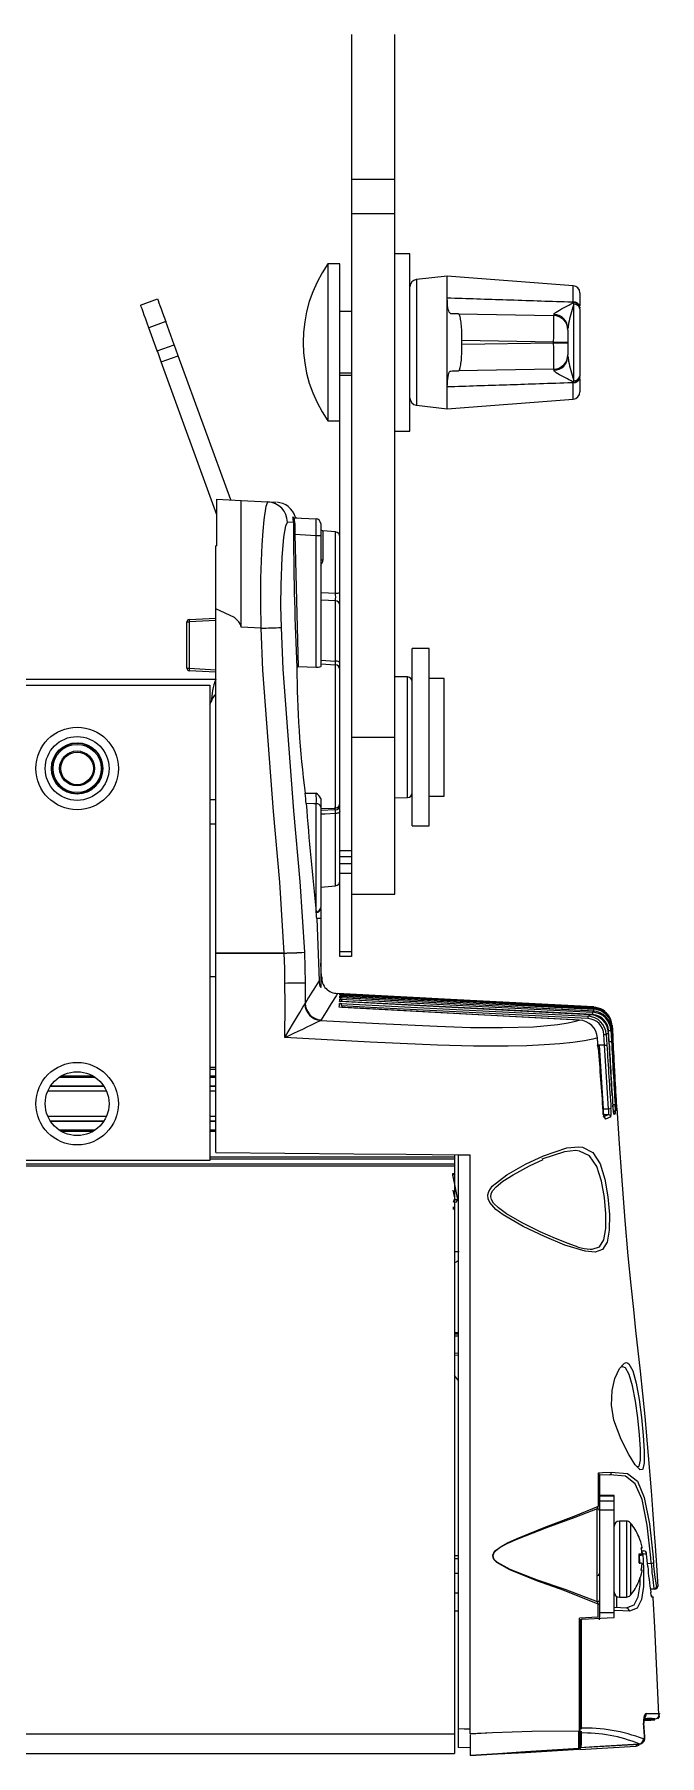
# Model space of a CAD drawing. Header units: inches. Extents: x 2.5 to 102.3, y 2 to 82.2.
# Drawn here: x 78.32 to 80.91, y 21.41 to 28.55 of the extents above; entities that cross this region are included whole.
import ezdxf

# ---------------------------------------------------------------- set-up
doc = ezdxf.new("R2010")
doc.units = ezdxf.units.IN
doc.header["$MEASUREMENT"] = 0

msp = doc.modelspace()

# ---------------------------------------------------------------- linework, layer by layer
for p, q in [((79.6364, 28.5472), (79.6364, 24.7231)), ((79.8157, 24.9827), (79.8157, 28.5472)), ((79.6364, 27.9473), (79.8157, 27.9473)), ((79.8157, 27.8039), (79.6364, 27.8039)), ((79.8784, 27.6377), (79.8157, 27.6377)), ((79.8784, 26.9027), (79.8784, 27.6377)), ((79.5884, 27.596), (79.538, 27.596)), ((79.538, 27.596), (79.538, 26.9444)), ((79.5884, 24.7231), (79.5884, 27.596)), ((80.0334, 27.5452), (79.9051, 27.5307)), ((79.9051, 27.5307), (79.9051, 27.0097)), ((80.5557, 27.5053), (80.0334, 27.5452)), ((80.0334, 26.9952), (80.0334, 27.5452)), ((80.5557, 27.4377), (80.5557, 27.5053)), ((78.7618, 27.425), (78.832, 27.4505)), ((80.5557, 27.4346), (80.5557, 27.4377)), ((80.5584, 27.4291), (80.5557, 27.4346)), ((80.5584, 27.1113), (80.5584, 27.4291)), ((80.5834, 27.4754), (80.5834, 27.4215)), ((80.5834, 27.4164), (80.5834, 27.4128)), ((80.5834, 27.4091), (80.5834, 27.1313)), ((78.8662, 27.3566), (78.796, 27.331)), ((78.9012, 27.2604), (78.8662, 27.3566)), ((79.6364, 27.3977), (79.5884, 27.3977)), ((80.0795, 27.3884), (80.048, 27.3889)), ((80.0795, 27.3884), (80.4745, 27.3815)), ((78.831, 27.2349), (78.796, 27.331)), ((80.0944, 27.2622), (80.0944, 27.2781)), ((80.4745, 27.2715), (80.0944, 27.2781)), ((80.0944, 27.2622), (80.4745, 27.2689)), ((80.4745, 27.2689), (80.4745, 27.2715)), ((80.4745, 27.2715), (80.5334, 27.2715)), ((80.4745, 27.2689), (80.5334, 27.2689)), ((80.5334, 27.3215), (80.5334, 27.2189)), ((78.831, 27.2349), (78.9012, 27.2604)), ((78.8475, 27.1895), (78.9177, 27.2151)), ((79.1354, 26.617), (78.9177, 27.2151)), ((79.0784, 26.5552), (78.8475, 27.1895)), ((79.6364, 27.1426), (79.5884, 27.1426)), ((79.6364, 27.1327), (79.5884, 27.1327)), ((79.6364, 27.1327), (79.5884, 27.1327)), ((79.6364, 27.1327), (79.5884, 27.1327)), ((80.4745, 27.1589), (80.0795, 27.152)), ((80.5834, 27.1276), (80.5834, 27.124)), ((80.5557, 27.1058), (80.5584, 27.1113)), ((80.5557, 27.1026), (80.5557, 27.1058)), ((80.5557, 27.0351), (80.5557, 27.1026)), ((80.5834, 27.1187), (80.5834, 27.065)), ((79.9051, 27.0097), (80.0334, 26.9952)), ((80.0334, 26.9952), (80.5557, 27.0351)), ((79.538, 26.9444), (79.5884, 26.9444)), ((79.8157, 26.9027), (79.8784, 26.9027)), ((79.0784, 26.4259), (79.0784, 26.62)), ((79.0784, 26.62), (79.1784, 26.6148)), ((79.1784, 26.0894), (79.1784, 26.6148)), ((79.1784, 26.6148), (79.2899, 26.6089)), ((79.399, 26.5432), (79.4895, 26.5385)), ((79.5084, 26.5185), (79.5084, 25.9266)), ((79.5702, 26.4843), (79.5176, 26.4889)), ((79.5176, 26.4889), (79.5176, 26.3678)), ((79.5702, 26.2303), (79.5702, 26.4843)), ((79.0734, 23.9107), (79.0734, 26.4262)), ((79.0784, 26.4259), (79.0734, 26.4262)), ((79.4012, 26.4732), (79.4152, 25.9243)), ((79.4895, 26.4686), (79.4012, 26.4732)), ((79.4895, 25.9215), (79.4895, 26.4686)), ((79.5084, 26.4686), (79.4895, 26.4686)), ((79.5702, 25.9487), (79.5702, 26.1982)), ((78.9629, 26.121), (79.0734, 26.1268)), ((78.9534, 26.111), (78.9629, 26.111)), ((78.9534, 25.9186), (78.9534, 26.111)), ((79.0734, 26.1168), (78.9629, 26.111)), ((78.9629, 26.111), (78.9629, 25.9186)), ((79.261, 26.0851), (79.1784, 26.0894)), ((79.9584, 26.0002), (79.8884, 26.0002)), ((79.8884, 25.2652), (79.8884, 26.0002)), ((79.9584, 25.2652), (79.9584, 26.0002)), ((78.9534, 25.9186), (78.9629, 25.9186)), ((78.9629, 25.9186), (79.0734, 25.9128)), ((79.0734, 25.9028), (78.9629, 25.9086)), ((79.4895, 25.9215), (79.4152, 25.9243)), ((79.5084, 25.952), (79.5702, 25.9487)), ((79.5084, 25.9369), (79.5695, 25.9337)), ((79.5695, 25.3394), (79.5695, 25.9337)), ((74.8637, 25.8734), (79.0733, 25.8734)), ((74.9727, 25.8484), (79.0484, 25.8484)), ((79.0484, 25.8484), (79.0484, 23.8784)), ((79.0733, 25.8104), (79.0733, 25.8734)), ((79.8688, 25.8828), (79.8157, 25.8838)), ((79.8688, 25.3826), (79.8688, 25.8828)), ((80.0204, 25.8762), (79.9584, 25.8762)), ((80.0204, 25.3892), (80.0204, 25.8762)), ((79.0484, 25.7682), (79.0549, 25.7792)), ((79.0549, 25.7792), (79.0484, 25.7792)), ((79.6364, 25.6327), (79.8157, 25.6327)), ((78.4038, 25.5524), (78.4047, 25.5508)), ((78.4123, 25.5635), (78.4105, 25.5635)), ((78.412, 25.5656), (78.4126, 25.5639)), ((78.422, 25.5754), (78.4202, 25.5757)), ((78.422, 25.5775), (78.4223, 25.5758)), ((78.4333, 25.5858), (78.4316, 25.5863)), ((78.4336, 25.5879), (78.4337, 25.5861)), ((78.446, 25.5944), (78.4443, 25.5952)), ((78.4465, 25.5964), (78.4464, 25.5946)), ((78.4598, 25.601), (78.4583, 25.6021)), ((78.4606, 25.603), (78.4602, 25.6012)), ((78.4744, 25.6056), (78.4731, 25.6068)), ((78.4755, 25.6074), (78.4749, 25.6057)), ((78.4895, 25.608), (78.4884, 25.6094)), ((78.4909, 25.6096), (78.49, 25.6081)), ((78.5049, 25.6082), (78.5039, 25.6098)), ((78.5065, 25.6096), (78.5054, 25.6082)), ((78.52, 25.6062), (78.5194, 25.6078)), ((78.5219, 25.6073), (78.5206, 25.6061)), ((78.5348, 25.6019), (78.5343, 25.6037)), ((78.5367, 25.6028), (78.5353, 25.6017)), ((78.5487, 25.5956), (78.5486, 25.5974)), ((78.5508, 25.5961), (78.5492, 25.5953)), ((78.5616, 25.5873), (78.5617, 25.5891)), ((78.5637, 25.5875), (78.562, 25.587)), ((78.5731, 25.5772), (78.5735, 25.5789)), ((78.5753, 25.5771), (78.5735, 25.5768)), ((78.5831, 25.5655), (78.5837, 25.5672)), ((78.5852, 25.5652), (78.5834, 25.5651)), ((78.5912, 25.5525), (78.5921, 25.5541)), ((78.5933, 25.5519), (78.5915, 25.5521)), ((78.3935, 25.506), (78.3919, 25.505)), ((78.392, 25.5076), (78.3935, 25.5065)), ((78.3925, 25.492), (78.3941, 25.4912)), ((78.3942, 25.4907), (78.3928, 25.4895)), ((78.395, 25.5213), (78.3933, 25.5205)), ((78.3937, 25.523), (78.395, 25.5218)), ((78.3987, 25.5361), (78.3969, 25.5356)), ((78.3977, 25.5381), (78.3988, 25.5366)), ((78.4045, 25.5503), (78.4027, 25.5501)), ((78.5974, 25.5385), (78.5985, 25.5399)), ((78.5993, 25.5375), (78.5976, 25.538)), ((78.6014, 25.5237), (78.6027, 25.525)), ((78.6032, 25.5225), (78.6015, 25.5232)), ((78.6029, 25.4932), (78.6045, 25.494)), ((78.6043, 25.4915), (78.6029, 25.4926)), ((78.6033, 25.5085), (78.6047, 25.5096)), ((78.6049, 25.507), (78.6033, 25.508)), ((78.3953, 25.4767), (78.397, 25.4762)), ((78.3972, 25.4757), (78.396, 25.4743)), ((78.4003, 25.462), (78.4021, 25.4617)), ((78.4023, 25.4612), (78.4013, 25.4597)), ((78.4074, 25.4482), (78.4092, 25.4481)), ((78.4095, 25.4477), (78.4087, 25.446)), ((78.4164, 25.4355), (78.4182, 25.4357)), ((78.4185, 25.4353), (78.418, 25.4336)), ((78.4271, 25.4243), (78.4289, 25.4247)), ((78.4293, 25.4244), (78.4291, 25.4226)), ((78.4394, 25.4147), (78.4411, 25.4154)), ((78.4415, 25.4152), (78.4416, 25.4134)), ((78.453, 25.4071), (78.4545, 25.408)), ((78.455, 25.4078), (78.4553, 25.406)), ((78.5434, 25.4069), (78.5436, 25.4086)), ((78.5441, 25.4089), (78.5457, 25.408)), ((78.557, 25.4144), (78.557, 25.4162)), ((78.5574, 25.4165), (78.5591, 25.4159)), ((78.5693, 25.4239), (78.569, 25.4257)), ((78.5694, 25.426), (78.5712, 25.4256)), ((78.5801, 25.4351), (78.5796, 25.4368)), ((78.5799, 25.4372), (78.5817, 25.437)), ((78.5892, 25.4477), (78.5884, 25.4493)), ((78.5887, 25.4498), (78.5905, 25.4499)), ((78.5963, 25.4615), (78.5953, 25.463)), ((78.5955, 25.4635), (78.5973, 25.4639)), ((78.6014, 25.4762), (78.6002, 25.4776)), ((78.6003, 25.4781), (78.602, 25.4787)), ((78.4675, 25.4015), (78.4689, 25.4027)), ((78.4694, 25.4025), (78.4699, 25.4008)), ((78.4826, 25.3981), (78.4838, 25.3994)), ((78.4844, 25.3994), (78.4852, 25.3977)), ((78.4981, 25.3969), (78.4991, 25.3984)), ((78.4997, 25.3984), (78.5007, 25.3969)), ((78.5137, 25.398), (78.5144, 25.3996)), ((78.5149, 25.3997), (78.5162, 25.3984)), ((78.5288, 25.4013), (78.5294, 25.4031)), ((78.5299, 25.4032), (78.5313, 25.4021)), ((79.0484, 25.3748), (79.0734, 25.3748)), ((79.4902, 24.9088), (79.4902, 25.3566)), ((79.5084, 25.3786), (79.5084, 24.9263)), ((79.5084, 25.3367), (79.5688, 25.3393)), ((79.5688, 25.3317), (79.5688, 25.3426)), ((79.5688, 25.3393), (79.5695, 25.3394)), ((79.8157, 25.3817), (79.8688, 25.3826)), ((79.9584, 25.3892), (80.0204, 25.3892)), ((79.0734, 25.2718), (79.0484, 25.2718)), ((79.5688, 25.3317), (79.5084, 25.3285)), ((79.5695, 25.3317), (79.5688, 25.3317)), ((79.5702, 25.0171), (79.5702, 25.3167)), ((79.8884, 25.2652), (79.9584, 25.2652)), ((79.5884, 25.1629), (79.6364, 25.1629)), ((79.6364, 25.1373), (79.5884, 25.1373)), ((79.5884, 25.1096), (79.6364, 25.1096)), ((79.6364, 25.0678), (79.5884, 25.0678)), ((79.5084, 25.0117), (79.5702, 25.0171)), ((79.6364, 24.9827), (79.8157, 24.9827)), ((79.49, 24.9088), (79.4902, 24.9088)), ((79.4902, 24.9067), (79.4902, 24.9088)), ((79.5084, 24.9229), (79.5084, 24.5948)), ((79.4921, 24.8818), (79.5016, 24.6225)), ((79.0734, 24.7379), (79.3571, 24.738)), ((79.3571, 24.738), (79.3571, 24.7375)), ((79.4406, 24.741), (79.4437, 24.6151)), ((79.5118, 24.6383), (79.5084, 24.6963)), ((79.5884, 24.7442), (79.6364, 24.7442)), ((79.6364, 24.7231), (79.5884, 24.7231)), ((79.0484, 24.6402), (79.0734, 24.6402)), ((79.4437, 24.6151), (79.4443, 24.5295)), ((79.4431, 24.527), (79.4443, 24.5295)), ((79.5959, 24.5182), (79.5956, 24.5127)), ((79.5959, 24.5189), (79.5959, 24.5182)), ((79.5969, 24.5369), (79.5969, 24.5369)), ((80.6264, 24.4823), (80.6264, 24.4822)), ((80.6364, 24.4928), (80.639, 24.4974)), ((80.639, 24.4974), (80.639, 24.4974)), ((80.6411, 24.5046), (80.6414, 24.5076)), ((80.6413, 24.5146), (80.6413, 24.5146)), ((80.6414, 24.5118), (80.6414, 24.5132)), ((80.6414, 24.5076), (80.6414, 24.5076)), ((79.5103, 24.4606), (79.5081, 24.4582)), ((80.5808, 24.46), (80.5808, 24.46)), ((80.7045, 24.3714), (80.7022, 24.4166)), ((80.7146, 24.4215), (80.7121, 24.4171)), ((80.7171, 24.4315), (80.7168, 24.4287)), ((80.7171, 24.4385), (80.7171, 24.4385)), ((80.7171, 24.4372), (80.7171, 24.4358)), ((80.664, 24.3564), (80.6535, 24.3525)), ((80.6856, 24.3561), (80.6584, 24.3566)), ((80.6593, 24.3431), (80.6597, 24.3432)), ((80.681, 24.0925), (80.664, 24.3564)), ((80.6856, 24.3561), (80.664, 24.3564)), ((80.6856, 24.3561), (80.683, 24.4004)), ((80.7025, 24.0925), (80.6856, 24.3561)), ((80.6953, 24.3564), (80.6954, 24.3565)), ((80.7045, 24.3714), (80.7039, 24.3714)), ((80.7046, 24.3713), (80.7039, 24.3713)), ((80.7044, 24.362), (80.7045, 24.362)), ((80.7174, 24.1466), (80.7046, 24.3713)), ((80.7144, 24.3716), (80.7144, 24.3716)), ((80.717, 24.3758), (80.717, 24.3759)), ((80.7191, 24.3828), (80.7191, 24.3828)), ((80.7193, 24.3926), (80.7193, 24.3926)), ((80.7193, 24.3926), (80.7202, 24.3739)), ((80.7193, 24.3912), (80.7193, 24.3912)), ((80.7262, 24.2575), (80.7193, 24.3912)), ((80.7194, 24.3898), (80.7194, 24.3898)), ((80.7194, 24.3856), (80.7194, 24.3856)), ((80.7253, 24.2743), (80.733, 24.1341)), ((78.5744, 24.222), (78.4225, 24.222)), ((78.4337, 24.2291), (78.5631, 24.2291)), ((79.0484, 24.2649), (79.0734, 24.2649)), ((79.0734, 24.2549), (79.0484, 24.2549)), ((79.0484, 24.2291), (79.0734, 24.2291)), ((79.0734, 24.222), (79.0484, 24.222)), ((78.6205, 24.1649), (78.3763, 24.1649)), ((78.61, 24.1849), (78.3869, 24.1849)), ((78.3888, 24.1878), (78.608, 24.1878)), ((79.0484, 24.1878), (79.0734, 24.1878)), ((79.0734, 24.1849), (79.0484, 24.1849)), ((79.0734, 24.1649), (79.0484, 24.1649)), ((80.7331, 24.1328), (80.733, 24.1341)), ((78.3763, 24.0619), (78.6205, 24.0619)), ((79.0484, 24.0619), (79.0734, 24.0619)), ((80.6796, 24.0587), (80.7014, 24.0684)), ((80.6803, 24.0688), (80.7014, 24.0684)), ((80.681, 24.0925), (80.7025, 24.0925)), ((80.7112, 24.0592), (80.6892, 24.0495)), ((80.7304, 24.0757), (80.7248, 24.0691)), ((80.7338, 24.0847), (80.734, 24.0833)), ((80.7351, 24.0881), (80.734, 24.0833)), ((80.735, 24.0996), (80.735, 24.0987)), ((80.7352, 24.0961), (80.7353, 24.0932)), ((78.3869, 24.0419), (78.61, 24.0419)), ((78.608, 24.039), (78.3888, 24.039)), ((78.4225, 24.0048), (78.5744, 24.0048)), ((78.5631, 23.9978), (78.4337, 23.9978)), ((79.0484, 24.0419), (79.0734, 24.0419)), ((79.0734, 24.039), (79.0484, 24.039)), ((79.0484, 24.0048), (79.0734, 24.0048)), ((79.0734, 23.9978), (79.0484, 23.9978)), ((3.3634, 23.8634), (80.0634, 23.8634)), ((80.0634, 23.8537), (3.3634, 23.8537)), ((79.0484, 23.8784), (4.3784, 23.8784)), ((79.0484, 23.8925), (80.0634, 23.8925)), ((80.0634, 23.883), (79.0484, 23.883)), ((80.0634, 23.902), (80.0634, 21.419)), ((80.0784, 23.9019), (80.1284, 23.901)), ((80.0784, 23.9019), (80.0784, 21.4433)), ((80.1284, 21.5001), (80.1284, 23.901)), ((80.0568, 23.8169), (80.0579, 23.817)), ((80.0632, 23.7857), (80.0568, 23.8169)), ((80.0774, 23.7158), (80.0634, 23.7846)), ((80.0563, 23.7554), (80.0641, 23.7156)), ((80.0622, 23.7155), (80.0571, 23.703)), ((80.0702, 23.7032), (80.0755, 23.7158)), ((80.0593, 23.6742), (80.0591, 23.6863)), ((80.0822, 23.4993), (80.0656, 23.4991)), ((80.0634, 23.1648), (80.0781, 23.1648)), ((80.0784, 23.1608), (80.0634, 23.1608)), ((80.0634, 23.1587), (80.0784, 23.1595)), ((80.0784, 23.1496), (80.0634, 23.1488)), ((80.0689, 23.1648), (80.0689, 23.1608)), ((80.0634, 23.0803), (80.0784, 23.0795)), ((80.0784, 23.0695), (80.0634, 23.0703)), ((80.0784, 22.9673), (80.0634, 22.9863)), ((80.762, 23.0223), (80.7538, 23.0204)), ((80.7762, 23.0397), (80.782, 23.0368)), ((80.6652, 22.5748), (80.6652, 21.9841)), ((80.7068, 22.5745), (80.6652, 22.5724)), ((80.725, 22.4885), (80.6652, 22.4885)), ((80.6652, 22.4877), (80.725, 22.4877)), ((80.725, 21.9822), (80.725, 22.4885)), ((80.6554, 22.0489), (80.6554, 22.4334)), ((80.6652, 22.4662), (80.725, 22.4662)), ((80.725, 22.4284), (80.6652, 22.4284)), ((80.776, 22.3823), (80.747, 22.3823)), ((80.747, 22.3823), (80.747, 22.0673)), ((80.776, 22.3823), (80.776, 22.0673)), ((80.7929, 22.3743), (80.7929, 22.0752)), ((80.8276, 22.318), (80.8276, 22.3167)), ((80.8414, 22.2722), (80.8379, 22.2715)), ((80.8381, 22.2704), (80.8414, 22.271)), ((80.0634, 22.2399), (80.0784, 22.2399)), ((80.0784, 22.2257), (80.0634, 22.2257)), ((80.8276, 22.2453), (80.8276, 22.2094)), ((80.8276, 22.2441), (80.841, 22.2453)), ((80.8414, 22.2436), (80.8276, 22.2433)), ((80.8276, 22.2414), (80.841, 22.2425)), ((80.8323, 22.205), (80.8298, 22.2443)), ((80.8395, 22.2597), (80.8468, 22.2592)), ((80.8412, 22.2033), (80.8414, 22.2033)), ((80.8646, 22.1946), (80.8599, 22.2455)), ((80.8634, 22.2073), (80.879, 22.208)), ((80.0784, 22.1649), (80.0634, 22.1649)), ((80.8276, 22.1338), (80.8276, 22.1315)), ((80.8408, 22.1751), (80.841, 22.1751)), ((80.8414, 22.1774), (80.8412, 22.1774)), ((80.0634, 22.0849), (80.0784, 22.0849)), ((80.7355, 22.0705), (80.7355, 22.0243)), ((80.747, 22.0673), (80.776, 22.0673)), ((80.8912, 22.1008), (80.8752, 22.0999)), ((80.0634, 22.0099), (80.0784, 22.0099)), ((80.6596, 21.9838), (80.5815, 21.9797)), ((80.6652, 22.004), (80.725, 22.004)), ((80.6652, 21.973), (80.6652, 21.9834)), ((80.583, 21.9655), (80.583, 21.4433)), ((80.5884, 21.9726), (80.5884, 21.5198)), ((80.8493, 21.5592), (80.8917, 21.5599)), ((80.8495, 21.5601), (80.8912, 21.5608)), ((80.8917, 21.5599), (80.8914, 21.5604)), ((3.3634, 21.4999), (80.0634, 21.4999)), ((80.1284, 21.5015), (80.2206, 21.5055)), ((80.1284, 21.5001), (80.2206, 21.5055)), ((80.1284, 21.4965), (80.1284, 21.4102)), ((80.579, 21.5126), (80.581, 21.5127)), ((80.583, 21.5134), (80.581, 21.5127)), ((80.5884, 21.5109), (80.5884, 21.4528)), ((80.8523, 21.4889), (80.8487, 21.5443)), ((3.3634, 21.4192), (80.0634, 21.4192)), ((3.3634, 21.419), (80.0634, 21.419)), ((80.1284, 21.4426), (80.0784, 21.4433)), ((80.5786, 21.4401), (80.579, 21.4401)), ((80.5786, 21.4363), (80.5786, 21.4387)), ((80.5789, 21.4363), (80.5786, 21.4363)), ((80.583, 21.4431), (80.8304, 21.4576)), ((80.583, 21.4356), (80.8158, 21.4492))]:
    msp.add_line(p, q)
at = {"flags": 128}
for points in [[(78.796, 27.331), (78.7894, 27.3494), (78.7829, 27.367), (78.777, 27.3832), (78.7718, 27.3975), (78.7676, 27.4092), (78.7644, 27.4178), (78.7625, 27.4232), (78.7618, 27.425)], [(78.832, 27.4505), (78.8327, 27.4487), (78.8346, 27.4434), (78.8378, 27.4347), (78.842, 27.423), (78.8472, 27.4088), (78.8531, 27.3925), (78.8596, 27.3749), (78.8662, 27.3566)], [(78.8475, 27.1895), (78.8462, 27.1932), (78.8324, 27.2312), (78.831, 27.2349)], [(78.9177, 27.2151), (78.9164, 27.2188), (78.9026, 27.2567), (78.9012, 27.2604)], [(79.261, 26.0851), (79.261, 26.0851), (79.2597, 26.1905), (79.2606, 26.2927), (79.2627, 26.3647), (79.2657, 26.4302), (79.2695, 26.4877), (79.2737, 26.5347), (79.2819, 26.591), (79.2899, 26.6089)], [(79.2899, 26.6089), (79.3222, 26.6072), (79.3226, 26.6072)], [(79.3703, 26.5244), (79.3621, 26.5091), (79.3541, 26.4625), (79.3467, 26.3779), (79.3426, 26.2652), (79.3424, 26.178), (79.3444, 26.0879)], [(79.3958, 26.5231), (79.3957, 26.5231), (79.3703, 26.5244)], [(79.5084, 26.3725), (79.5086, 26.3717), (79.5091, 26.3708), (79.5099, 26.37), (79.5111, 26.3693), (79.5124, 26.3687), (79.514, 26.3683), (79.5157, 26.368), (79.5176, 26.3678)], [(79.5084, 26.2332), (79.5402, 26.2317), (79.5702, 26.2303)], [(79.5702, 26.1982), (79.5402, 26.1999), (79.5084, 26.2017)], [(79.1784, 26.0894), (79.1764, 26.1), (79.1694, 26.1118), (79.1505, 26.1287), (79.0734, 26.1648)], [(79.3571, 24.738), (79.3391, 25.0315), (79.3121, 25.3243), (79.2681, 25.9107), (79.261, 26.0851)], [(79.3444, 26.0879), (79.3514, 25.9147), (79.3956, 25.3278), (79.4226, 25.0347), (79.4406, 24.741)], [(79.4152, 25.9243), (79.4134, 25.9243), (79.4117, 25.924), (79.4105, 25.9236), (79.4098, 25.923), (79.4096, 25.9225)], [(79.5084, 25.9266), (79.5072, 25.9247), (79.5038, 25.9231), (79.4985, 25.9219), (79.4922, 25.9215), (79.4895, 25.9215)], [(79.5884, 25.9385), (79.5881, 25.9404), (79.5871, 25.9422), (79.5854, 25.9439), (79.5832, 25.9455), (79.5804, 25.9467), (79.5773, 25.9477), (79.5738, 25.9484), (79.5702, 25.9487)], [(79.4442, 25.401), (79.4812, 25.4006), (79.4895, 25.4005)], [(79.4902, 25.3566), (79.4801, 25.3568), (79.4484, 25.3575)], [(79.5702, 25.3167), (79.5267, 25.3145), (79.5084, 25.3135)], [(79.5884, 25.327), (79.5881, 25.3251), (79.5871, 25.3232), (79.5854, 25.3215), (79.5832, 25.32), (79.5804, 25.3187), (79.5773, 25.3178), (79.5738, 25.3171), (79.5702, 25.3167)], [(79.4902, 24.9067), (79.4901, 24.9079), (79.49, 24.9088)], [(79.3571, 24.7375), (79.1872, 24.7376), (79.0734, 24.7376)], [(79.3603, 24.6138), (79.3591, 24.6745), (79.3571, 24.7375)], [(79.3596, 24.3876), (79.361, 24.5241), (79.3603, 24.6138)], [(79.5785, 24.5702), (79.5786, 24.5704), (79.5726, 24.561), (79.5517, 24.5283), (79.5348, 24.5013), (79.5103, 24.4606)], [(80.6413, 24.5147), (80.0747, 24.5444), (79.5785, 24.5704)], [(79.5877, 24.5529), (79.5879, 24.5565), (79.588, 24.5596)], [(80.639, 24.4974), (80.619, 24.4984), (80.5391, 24.5027), (80.2196, 24.5195), (79.5977, 24.5524), (79.5877, 24.5529)], [(80.639, 24.4974), (80.3236, 24.5141), (79.5878, 24.5529)], [(79.588, 24.5596), (79.598, 24.559), (79.618, 24.558), (79.6979, 24.5538), (80.0174, 24.5372), (80.6411, 24.5046)], [(79.5882, 24.563), (79.5883, 24.5651), (79.5884, 24.5668)], [(80.6414, 24.5076), (80.6214, 24.5086), (80.5416, 24.5128), (80.222, 24.5297), (79.5982, 24.5625), (79.5882, 24.563)], [(80.6414, 24.5076), (80.326, 24.5242), (79.5883, 24.563)], [(79.5884, 24.5668), (79.6184, 24.5653), (79.6983, 24.5611), (80.0178, 24.5444), (80.6414, 24.5118)], [(79.5885, 24.5685), (79.5886, 24.5693), (79.5886, 24.5698)], [(80.6414, 24.5132), (80.6214, 24.5143), (80.5415, 24.5185), (80.222, 24.5352), (79.5985, 24.568), (79.5885, 24.5685)], [(79.5886, 24.5698), (79.5986, 24.5692), (79.6185, 24.5682), (79.6984, 24.564), (80.018, 24.5473), (80.6413, 24.5146)], [(79.3596, 24.3876), (79.3599, 24.388), (79.3963, 24.4488), (79.4219, 24.4918), (79.4349, 24.5136), (79.4375, 24.5179), (79.4431, 24.527)], [(79.5856, 24.5132), (79.5861, 24.5218), (79.5865, 24.5294)], [(80.5808, 24.46), (80.5608, 24.461), (80.4809, 24.4653), (80.1614, 24.4824), (79.5956, 24.5126), (79.5856, 24.5132)], [(79.5865, 24.5131), (79.5857, 24.5132), (79.5856, 24.5132)], [(79.5865, 24.5294), (79.5965, 24.5289), (79.6164, 24.5279), (79.6963, 24.5237), (80.0159, 24.5071), (80.6173, 24.4759)], [(80.5808, 24.46), (80.2654, 24.4769), (79.5865, 24.5131)], [(79.5869, 24.5374), (79.5872, 24.5427), (79.5874, 24.5474)], [(80.6264, 24.4822), (80.6065, 24.4833), (80.5266, 24.4875), (80.207, 24.5045), (79.5969, 24.5369), (79.5869, 24.5374)], [(80.6264, 24.4823), (80.311, 24.499), (79.587, 24.5374)], [(79.5874, 24.5474), (79.5974, 24.5469), (79.6174, 24.5459), (79.6973, 24.5417), (80.0168, 24.5251), (80.6364, 24.4928)], [(80.6169, 24.4659), (79.7156, 24.5127), (79.5959, 24.5189), (79.5959, 24.5189)], [(80.636, 24.4829), (79.7347, 24.5298), (79.5969, 24.5369), (79.5969, 24.5369)], [(80.6173, 24.4759), (80.6177, 24.4761), (80.6264, 24.4822)], [(79.5081, 24.4582), (79.7501, 24.4457), (79.9919, 24.4343), (80.1294, 24.4299), (80.2628, 24.4288), (80.3915, 24.4326), (80.4924, 24.4416), (80.5348, 24.4484), (80.5657, 24.4555), (80.5808, 24.46)], [(80.7121, 24.4171), (80.7131, 24.3971), (80.7144, 24.3716)], [(80.717, 24.3758), (80.7159, 24.3958), (80.7146, 24.4215)], [(80.7168, 24.4287), (80.7178, 24.4087), (80.7191, 24.3828)], [(80.736, 24.0848), (80.7277, 24.2299), (80.7171, 24.4386)], [(80.7171, 24.4385), (80.718, 24.4186), (80.7193, 24.3926)], [(80.7193, 24.3912), (80.7183, 24.4112), (80.7171, 24.4372)], [(80.7171, 24.4358), (80.7181, 24.4158), (80.7194, 24.3898)], [(80.7194, 24.3856), (80.7184, 24.4056), (80.7171, 24.4315)], [(80.6565, 24.3863), (80.6376, 24.3812), (80.6024, 24.3741), (80.5541, 24.3671), (80.4996, 24.3615), (80.4347, 24.3568), (80.3632, 24.3535), (80.2861, 24.3517), (80.1417, 24.352), (79.993, 24.3561), (79.714, 24.3691), (79.4348, 24.3838), (79.3596, 24.3876)], [(80.6593, 24.3431), (80.658, 24.363), (80.6565, 24.3863)], [(80.6597, 24.3432), (80.66, 24.3434), (80.6593, 24.3436)], [(80.7019, 24.4069), (80.6929, 24.401), (80.6929, 24.401)], [(80.6929, 24.401), (80.694, 24.381), (80.6954, 24.3565)], [(80.7044, 24.362), (80.7033, 24.3819), (80.7019, 24.4069)], [(80.733, 24.1341), (80.7337, 24.1227), (80.7343, 24.1126), (80.7347, 24.1049), (80.735, 24.1005), (80.735, 24.0996)], [(80.7331, 24.1332), (80.7338, 24.1217), (80.7344, 24.1116), (80.7348, 24.1039), (80.7351, 24.0995), (80.7351, 24.0987)], [(80.7332, 24.1306), (80.7338, 24.1192), (80.7344, 24.1091), (80.7349, 24.1013), (80.7351, 24.097), (80.7352, 24.0961)], [(80.7237, 24.0725), (80.7237, 24.0725), (80.7235, 24.0734), (80.7229, 24.0764), (80.722, 24.0832), (80.721, 24.0935), (80.7201, 24.1057), (80.72, 24.1068)], [(80.7332, 24.0987), (80.7334, 24.0962), (80.7337, 24.0922)], [(80.7338, 24.0847), (80.7338, 24.0847), (80.7337, 24.085), (80.7336, 24.0868)], [(80.734, 24.0833), (80.7338, 24.0848), (80.7336, 24.0868)], [(80.7369, 24.0948), (80.7461, 23.9466), (80.7552, 23.8139), (80.7695, 23.6296), (80.7825, 23.4819), (80.7944, 23.3608), (80.8049, 23.2593), (80.8143, 23.1725), (80.8327, 23.0044), (80.8519, 22.8165), (80.8668, 22.6542), (80.8787, 22.5085), (80.8846, 22.4301), (80.8888, 22.3708), (80.8916, 22.3316), (80.8952, 22.2793), (80.9005, 22.1988), (80.906, 22.1116)], [(79.0734, 23.9107), (79.6465, 23.9057), (79.8626, 23.9038), (80.0784, 23.9019)], [(80.578, 23.9351), (80.5942, 23.9333), (80.6365, 23.9116), (80.667, 23.864), (80.6866, 23.7999), (80.6991, 23.7271), (80.7054, 23.654), (80.7051, 23.5888), (80.6965, 23.5387), (80.6775, 23.5082), (80.6462, 23.497), (80.6053, 23.5011), (80.5214, 23.5272), (80.4367, 23.5621), (80.3487, 23.6041), (80.265, 23.652), (80.2349, 23.6746), (80.2095, 23.703), (80.2028, 23.7185), (80.2017, 23.7354), (80.2058, 23.7496), (80.2201, 23.7708), (80.2808, 23.8188), (80.3572, 23.862), (80.4328, 23.897), (80.5292, 23.9299), (80.578, 23.9351)], [(80.5663, 23.9187), (80.519, 23.9139), (80.4254, 23.8834)], [(80.6258, 23.5105), (80.6339, 23.5097), (80.6642, 23.5201), (80.6827, 23.5488), (80.691, 23.5956), (80.6912, 23.6565), (80.6849, 23.7248), (80.6725, 23.7927), (80.6531, 23.8525), (80.6232, 23.8968), (80.582, 23.917), (80.5663, 23.9187)], [(80.5758, 23.519), (80.5342, 23.533), (80.482, 23.5538), (80.418, 23.5825), (80.344, 23.6195), (80.2789, 23.6571), (80.2453, 23.6815), (80.2254, 23.7012), (80.2161, 23.7163), (80.2135, 23.7277), (80.2153, 23.7395), (80.2215, 23.7514), (80.2359, 23.7683), (80.2641, 23.7915), (80.3067, 23.8189), (80.3741, 23.8557), (80.4312, 23.8822)], [(80.0568, 23.8169), (80.0568, 23.8195), (80.0569, 23.8218), (80.0571, 23.8236), (80.0572, 23.8247), (80.0574, 23.825), (80.0575, 23.8245), (80.0577, 23.823), (80.0578, 23.8208), (80.0579, 23.8182), (80.0579, 23.817)], [(80.0641, 23.7156), (80.0664, 23.7156), (80.0686, 23.7156), (80.0706, 23.7157), (80.0723, 23.7157), (80.0739, 23.7157), (80.0753, 23.7158), (80.0765, 23.7158), (80.0774, 23.7158)], [(80.8314, 22.5958), (80.8127, 22.6163), (80.7861, 22.6592), (80.7542, 22.7213), (80.7247, 22.8011), (80.7141, 22.8638), (80.7165, 22.9236), (80.7284, 22.9735), (80.747, 23.0148), (80.763, 23.0325)], [(80.7585, 23.0204), (80.7592, 23.0212), (80.7606, 23.0221)], [(80.8223, 22.6087), (80.8297, 22.6104), (80.8349, 22.6353), (80.835, 22.6803), (80.831, 22.7407), (80.8237, 22.81), (80.8138, 22.8801), (80.8019, 22.9427), (80.7882, 22.9904), (80.7722, 23.0176), (80.762, 23.0223)], [(80.763, 23.0325), (80.7677, 23.0378), (80.7762, 23.0397)], [(80.782, 23.0368), (80.7865, 23.0345), (80.8026, 23.0052), (80.8165, 22.9538), (80.8284, 22.8866), (80.8383, 22.8114), (80.8456, 22.7371), (80.8496, 22.6722), (80.8495, 22.624), (80.8442, 22.5974), (80.8422, 22.5969)], [(80.6605, 22.4447), (80.6606, 22.4645), (80.6608, 22.5436), (80.6609, 22.5832)], [(80.6609, 22.5832), (80.6769, 22.5841), (80.7133, 22.5859)], [(80.879, 22.208), (80.8771, 22.2302), (80.8621, 22.365), (80.8412, 22.4716), (80.8127, 22.5373), (80.772, 22.5684), (80.7068, 22.5745)], [(80.7133, 22.5859), (80.7803, 22.5795), (80.8218, 22.5474), (80.8505, 22.48), (80.8715, 22.3708), (80.8865, 22.2328), (80.8884, 22.21)], [(80.8231, 22.6055), (80.8246, 22.606), (80.8243, 22.6065)], [(80.8422, 22.5969), (80.8325, 22.5945), (80.8314, 22.5958)], [(80.6597, 22.0374), (80.5179, 22.0942), (80.4049, 22.1352), (80.2923, 22.1803), (80.2387, 22.2109), (80.2269, 22.2233), (80.2231, 22.2309), (80.222, 22.2394), (80.2226, 22.2432), (80.226, 22.2513), (80.2332, 22.2602), (80.2564, 22.2776), (80.2825, 22.2919), (80.3234, 22.3105), (80.4425, 22.3584), (80.5589, 22.4036), (80.6605, 22.4447)], [(80.6554, 22.4334), (80.5621, 22.3977), (80.4445, 22.354), (80.3244, 22.3077), (80.2835, 22.2899), (80.2573, 22.2762), (80.2341, 22.2594), (80.2268, 22.2508), (80.2233, 22.243), (80.2227, 22.2394), (80.2235, 22.2325), (80.2239, 22.2312), (80.2277, 22.2239), (80.2396, 22.2119), (80.2933, 22.1825), (80.4065, 22.139), (80.5202, 22.0998), (80.6554, 22.0489)], [(80.8439, 22.2467), (80.8473, 22.1866), (80.8467, 22.1106), (80.8392, 22.0576), (80.8214, 22.0219), (80.7887, 22.0085)], [(80.8599, 22.2455), (80.8532, 22.246), (80.8439, 22.2467)], [(80.6586, 22.1554), (80.6589, 22.1559), (80.6641, 22.1648)], [(80.7767, 22.0222), (80.7768, 22.0222), (80.777, 22.0222), (80.8082, 22.0347), (80.8255, 22.0683), (80.8328, 22.1183), (80.833, 22.1498)], [(80.8801, 22.0733), (80.8801, 22.0732), (80.8795, 22.0756), (80.8775, 22.0859)], [(80.882, 22.0674), (80.8793, 22.0755), (80.8776, 22.0859)], [(80.8885, 22.0644), (80.8878, 22.0653), (80.8884, 22.0664), (80.882, 22.0674)], [(80.9107, 21.5809), (80.8944, 21.9425), (80.8875, 22.0644)], [(80.9007, 22.1114), (80.9051, 22.1116), (80.9051, 22.1116)], [(80.5925, 21.9754), (80.6965, 21.9808), (80.725, 21.9822)], [(80.6596, 21.9838), (80.6596, 22.0037), (80.6597, 22.0374)], [(80.725, 22.025), (80.751, 22.0236), (80.7762, 22.0222)], [(80.7887, 22.0085), (80.762, 22.01), (80.725, 22.0119)], [(80.7762, 22.0222), (80.7766, 22.0222), (80.7767, 22.0222)], [(80.581, 21.5127), (80.5812, 21.7464), (80.5815, 21.9797)], [(80.8588, 21.5844), (80.8554, 21.5828), (80.8517, 21.5771), (80.849, 21.5681), (80.8476, 21.5569), (80.8476, 21.5443)], [(80.849, 21.5562), (80.8606, 21.5565), (80.8781, 21.5571), (80.8926, 21.558), (80.8944, 21.5586), (80.8917, 21.5599)], [(80.8588, 21.5844), (80.8794, 21.5845), (80.9055, 21.5844), (80.913, 21.584), (80.9131, 21.5835), (80.9131, 21.5835)], [(80.8912, 21.5608), (80.8974, 21.562), (80.9038, 21.5656)], [(80.8912, 21.5608), (80.8914, 21.5613), (80.8935, 21.5626), (80.8934, 21.5627)], [(80.9002, 21.5636), (80.9006, 21.5638), (80.9042, 21.5657), (80.9094, 21.5705), (80.9134, 21.5834)], [(80.9066, 21.563), (80.9131, 21.5714), (80.9126, 21.5792)], [(80.9137, 21.5793), (80.913, 21.5789), (80.9127, 21.5789)], [(80.1284, 21.5198), (80.1034, 21.5201), (80.0784, 21.5204)], [(80.2206, 21.5055), (80.3845, 21.511), (80.579, 21.5126)], [(80.579, 21.4401), (80.579, 21.4413), (80.579, 21.4754), (80.579, 21.5126)], [(80.8468, 21.4789), (80.8476, 21.4787), (80.8489, 21.4791), (80.85, 21.4806), (80.8508, 21.4829), (80.8511, 21.4857), (80.8511, 21.4889)], [(80.8511, 21.4889), (80.8486, 21.5288), (80.8476, 21.5443)], [(80.8476, 21.5443), (80.8487, 21.5443), (80.8489, 21.5443)], [(80.8511, 21.4889), (80.8523, 21.4889), (80.8524, 21.4889)], [(80.5786, 21.4401), (80.3584, 21.4255), (80.2434, 21.4178), (80.1284, 21.4102)], [(80.1284, 21.4102), (80.2434, 21.4169), (80.3584, 21.4235), (80.5786, 21.4363)], [(80.583, 21.444), (80.6429, 21.4475), (80.8293, 21.4584)], [(80.8158, 21.4496), (80.8164, 21.4494), (80.8178, 21.4529), (80.8183, 21.4569)], [(80.8304, 21.4578), (80.8301, 21.4576), (80.8293, 21.4584)]]:
    msp.add_lwpolyline(points, dxfattribs=at)
for centre, radius in [((78.4984, 25.5034), 0.171), ((78.4984, 25.5034), 0.1325), ((78.4984, 25.5034), 0.1065), ((78.4984, 25.5034), 0.105), ((78.4984, 25.5034), 0.1), ((78.4984, 25.5034), 0.0725), ((78.4984, 25.5034), 0.0675), ((78.4984, 24.1134), 0.171), ((78.4984, 24.1134), 0.1325)]:
    msp.add_circle(centre, radius)
for centre, radius, start, end in [((80.0054, 27.2702), 0.5697, 145.11967, 214.88033), ((79.9084, 27.5009), 0.03, 96.4416, 180), ((80.5534, 27.4754), 0.03, 0, 85.63316), ((80.5578, 27.4118), 0.0261, 10.29146, 94.58167), ((80.5576, 27.4085), 0.0262, 9.56196, 94.17335), ((80.5592, 27.4044), 0.0247, 10.9575, 91.72977), ((80.4734, 27.3215), 0.06, 0, 89), ((80.4741, 27.3267), 0.0593, 0.62025, 88.60573), ((80.4734, 27.2189), 0.06, 271, 0), ((80.4741, 27.2137), 0.0593, 271.39541, 359.37918), ((80.5576, 27.1319), 0.0262, 265.82583, 350.43886), ((80.5578, 27.1286), 0.0261, 265.41833, 349.70854), ((80.5592, 27.136), 0.0247, 268.27023, 349.0425), ((80.5534, 27.065), 0.03, 274.36684, 0), ((79.9084, 27.0395), 0.03, 180, 263.5584), ((79.2853, 26.5241), 0.0849, 0.17225, 86.95668), ((79.3216, 26.5222), 0.085, 17.11469, 87), ((79.1569, 26.5134), 0.239, 2.30924, 8.18335), ((79.3993, 26.5492), 0.006, 196.96359, 266.99566), ((81.2755, 26.4893), 1.88, 178.97006, 180.49117), ((79.4009, 26.5244), 0.00526, 194.67279, 275.05777), ((79.1091, 26.5025), 0.2927, 3.26226, 7.99667), ((80.8007, 26.493), 1.3996, 178.92758, 180.80913), ((79.4086, 26.5487), 0.006, 194.46215, 267.04549), ((79.4884, 26.5185), 0.02, 0, 87), ((79.5184, 26.4989), 0.01, 180, 265), ((79.5684, 26.4644), 0.02, 0, 85), ((79.4332, 21.649), 4.8243, 90.38018, 90.44769), ((92.4434, 26.5308), 13.048, 180.25331, 182.67229), ((79.4883, 26.3683), 0.0293, 313.4723, 359.016), ((79.5744, 26.2688), 0.0387, 263.73684, 291.29565), ((79.2803, 26.2143), 0.2903, 356.83094, 3.16906), ((79.5694, 26.1792), 0.0191, 2.26109, 87.601), ((78.9634, 26.111), 0.01, 93, 180), ((79.0107, 26.116), 0.048, 174.03129, 185.96871), ((77.318, 84.8436), 58.7907, 271.893883, 271.975221), ((78.9634, 25.9186), 0.01, 180, 267), ((79.0107, 25.9136), 0.048, 174.03086, 185.96914), ((83.6034, 25.9385), 4.1938, 180.2185, 187.36278), ((79.5103, 25.944), 0.06, 350.15186, 4.53669), ((79.5684, 25.9138), 0.02, 0, 87), ((79.3316, 25.774), 0.2768, 158.95967, 178.94087), ((79.8684, 25.8629), 0.02, 0, 89), ((79.1036, 25.7715), 0.0493, 127.92475, 171.08204), ((78.6077, 25.2982), 0.8427, 4.03442, 7.01085), ((93.2093, 26.407), 13.8009, 184.36144, 186.23209), ((79.4667, 25.3617), 0.045, 22.03263, 59.63408), ((79.111, 25.3725), 0.3795, 357.59206, 4.22533), ((79.4919, 25.3397), 0.017, 12.95354, 95.69866), ((79.5676, 25.3601), 0.0208, 275.11657, 1.14076), ((79.5684, 25.3517), 0.02, 272.97853, 0.02151), ((79.8684, 25.4026), 0.02, 271, 0), ((79.5076, 25.3214), 0.0627, 355.77714, 9.53421), ((79.5684, 25.037), 0.02, 275, 0), ((79.4898, 24.9275), 0.0186, 271.086, 356.44393), ((79.4905, 24.9248), 0.018, 268.95612, 354.00921), ((78.8452, 24.8458), 0.6479, 3.18842, 5.40081), ((79.4957, 24.3955), 0.4863, 88.49768, 90.42626), ((77.4009, 81.0838), 56.3797, 271.98842, 272.07325), ((79.2342, 28.6918), 3.9562, 271.78083, 272.99012), ((79.5774, 24.6357), 0.0649, 177.00815, 270.88431), ((79.1485, 41.1565), 16.5441, 270.73337, 271.02214), ((81.2924, 23.4541), 2.1382, 146.87801, 149.80639), ((79.5489, 24.6194), 0.0474, 176.29608, 211.35214), ((79.5873, 24.5495), 0.0101, 16.90747, 85.63872), ((79.588, 24.5575), 0.00937, 33.34871, 87.24939), ((79.5885, 24.5623), 0.0075, 53.42958, 89.19287), ((79.5146, 24.5295), 0.0716, 182.04398, 264.72968), ((79.5149, 24.5312), 0.0707, 181.38079, 266.21758), ((79.5851, 24.5187), 0.0108, 1.47785, 82.54264), ((79.5863, 24.5369), 0.0106, 0.09019, 83.92803), ((80.6222, 24.4025), 0.0798, 3.14827, 86.95446), ((80.3133, 24.502), 0.3233, 356.60347, 358.37394), ((80.6324, 24.413), 0.0699, 2.92305, 87.02365), ((80.6323, 24.413), 0.0799, 2.9396, 87.01033), ((80.6347, 24.4175), 0.08, 2.8601, 86.96146), ((80.3337, 24.5131), 0.3076, 356.56277, 358.42489), ((80.637, 24.4248), 0.08, 2.79353, 87.00416), ((80.6249, 24.5143), 0.0165, 356.82618, 1.09106), ((80.5526, 24.5129), 0.0888, 356.63499, 359.28151), ((80.6392, 24.4387), 0.0746, 27.29855, 88.30705), ((80.6372, 24.4319), 0.08, 2.75501, 87.00434), ((80.6372, 24.4277), 0.08, 2.77199, 86.98094), ((28.9733, 130.6019), 117.5596, 295.378886, 295.459001), ((80.5769, 24.3803), 0.0798, 4.28228, 87.21932), ((80.2811, 24.4856), 0.3363, 356.64585, 358.34511), ((80.6135, 24.3963), 0.0697, 3.34658, 87.20196), ((80.6133, 24.3963), 0.0797, 3.36511, 87.12006), ((80.548, 27.4624), 3.0497, 272.89876, 273.08491), ((80.5674, 27.3294), 2.9046, 272.75311, 272.94867), ((99.5428, 25.5981), 18.9247, 183.8022, 184.59175), ((80.4948, 27.7167), 3.3216, 273.24768, 273.41762), ((80.6883, 24.4191), 0.063, 267.55494, 276.52808), ((80.6889, 24.3982), 0.0422, 265.42934, 278.70962), ((105.6633, 25.8262), 25.0112, 183.36891, 183.97322), ((80.7077, 24.4412), 0.0699, 267.42704, 275.56277), ((106.3098, 25.7898), 25.6451, 183.19152, 183.77054), ((80.7082, 24.4199), 0.0487, 265.72833, 277.30877), ((110.2922, 25.9282), 29.6188, 183.01249, 183.51914), ((80.7169, 24.3985), 0.0158, 268.97752, 278.06816), ((80.7172, 24.3939), 0.0113, 267.07438, 279.8103), ((109.6514, 25.8568), 28.9723, 182.93002, 183.4412), ((112.5682, 25.9778), 31.889, 182.86713, 183.33525), ((113.1651, 25.9892), 32.4851, 182.82221, 183.27996), ((111.1931, 25.8928), 30.511, 182.83147, 183.31649), ((98.8413, 25.1713), 18.138, 183.28243, 183.39028), ((86.4161, 24.4519), 5.6921, 183.26542, 183.61319), ((80.7271, 24.0796), 0.0484, 175.8523, 218.48041), ((80.7482, 24.0838), 0.0691, 179.53772, 203.65207), ((80.6097, 24.083), 0.0719, 348.61443, 7.56476), ((80.6791, 24.0486), 0.0101, 5.10284, 57.94929), ((80.6586, 24.0823), 0.045, 342.05451, 13.05247), ((80.7012, 24.0584), 0.01, 4.44409, 88.4362), ((80.5277, 26.6246), 2.5382, 273.94847, 274.16911), ((80.6379, 24.0784), 0.0758, 345.27581, 11.21696), ((80.5744, 26.4946), 2.3895, 273.4825, 273.71799), ((80.8593, 24.1046), 0.1391, 180.53988, 194.82194), ((80.7204, 24.0751), 0.01, 3.7662, 88.91717), ((80.7148, 24.0684), 0.01, 4.01565, 29.19948), ((80.4884, 24.0853), 0.2422, 357.74122, 5.88248), ((80.7128, 24.4369), 0.315, 273.3445, 273.71293), ((81.6625, 24.1694), 0.9326, 183.1738, 185.07844), ((79.3059, 24.0284), 1.4304, 2.39469, 3.77752), ((80.7251, 24.0875), 0.01, 3.46385, 36.19038), ((80.628, 23.6694), 0.1592, 250.87464, 269.20096), ((80.048, 23.4987), 0.047, 289.37283, 310.3611), ((80.6482, 22.5714), 0.0173, 11.46135, 43.06065), ((80.7044, 22.5835), 0.00928, 284.95253, 15.2896), ((80.6211, 22.4559), 0.0409, 326.77176, 344.19671), ((80.6559, 22.4242), 0.00928, 5.20035, 93.58623), ((80.6612, 22.4375), 0.00722, 56.22737, 95.31129), ((80.747, 22.3603), 0.022, 90, 180), ((80.776, 22.3603), 0.022, 39.79035, 90), ((80.6133, 22.2248), 0.2337, 23.50927, 39.79035), ((80.6125, 22.2254), 0.2337, 12.09444, 22.99034), ((80.839, 22.25), 0.0222, 83.84567, 93.34623), ((80.6061, 22.2262), 0.2362, 4.87211, 11.24754), ((80.83, 22.2957), 0.0272, 286.50628, 294.80621), ((80.6611, 22.2416), 0.1828, 9.603, 10.31931), ((80.8338, 22.0249), 0.2205, 88.11947, 91.59604), ((80.794, 22.4689), 0.2312, 278.37545, 281.74273), ((80.794, 21.9806), 0.2312, 78.25731, 81.62455), ((80.6051, 22.2261), 0.2372, 348.77256, 355.13031), ((80.6061, 22.2234), 0.2362, 348.75246, 355.12788), ((80.8303, 22.2438), 0.0139, 11.99127, 46.0579), ((80.8054, 22.2612), 0.039, 335.93517, 337.40338), ((80.7966, 22.2599), 0.0477, 338.62589, 339.96909), ((80.7966, 22.1896), 0.0477, 20.03131, 21.37371), ((80.8055, 22.1883), 0.0389, 22.59602, 24.06512), ((80.8461, 22.2454), 0.0138, 0.12792, 87.30955), ((80.8794, 22.2287), 0.0208, 268.96746, 295.85759), ((81.8878, 22.2688), 1.0106, 183.44918, 189.56871), ((81.5613, 22.2435), 0.6737, 182.84868, 191.31041), ((80.6133, 22.2248), 0.2337, 320.20965, 336.49073), ((80.6115, 22.2254), 0.2347, 337.05098, 347.91589), ((80.6125, 22.2241), 0.2337, 337.00967, 347.90556), ((80.83, 22.1538), 0.0272, 65.19404, 73.49344), ((80.6522, 22.2098), 0.1918, 349.92533, 350.62465), ((80.6611, 22.2079), 0.1829, 349.68075, 350.397), ((82.1766, 22.2959), 1.3159, 184.41751, 189.18518), ((80.6565, 22.0577), 0.00888, 262.77916, 348.92585), ((80.747, 22.0893), 0.022, 180, 270), ((80.776, 22.0893), 0.022, 270, 320.20965), ((80.867, 22.0665), 0.015, 3.74822, 33.58302), ((80.8907, 22.1108), 0.01, 273.01565, 3.66974), ((80.8952, 22.111), 0.01, 275.21269, 3.38968), ((80.896, 22.111), 0.01, 282.66169, 3.37156), ((80.6034, 22.0228), 0.0581, 14.56663, 26.65642), ((80.6606, 22.0236), 0.0138, 70.74532, 93.97767), ((80.7743, 22.008), 0.0144, 2.13762, 80.12708), ((80.593, 21.9655), 0.00999, 92.9362, 180.0157), ((80.8972, 21.5515), 0.0487, 159.35853, 188.51742), ((80.8385, 21.583), 0.0203, 311.24007, 3.78038), ((80.8683, 21.2429), 0.3207, 85.50909, 92.90303), ((80.6041, 20.8485), 0.6756, 68.93999, 91.78447), ((80.5991, 20.899), 0.6049, 67.62555, 91.52018), ((80.8266, 21.4834), 0.0261, 278.27339, 12.14265), ((80.5766, 21.448), 0.0119, 281.55319, 4.84035), ((80.5765, 21.4518), 0.012, 282.21116, 4.79389), ((80.8161, 21.4682), 0.0187, 268.93913, 322.45362), ((80.8255, 21.4793), 0.0213, 280.29964, 358.94076)]:
    msp.add_arc(centre, radius, start, end)
for centre, major_axis, ratio, start_param, end_param in [((80.4734, 27.2715), (0.001, 0.11), 0.009517, 4.712618, 6.28311), ((80.4734, 27.2689), (-0.001, 0.11), 0.009517, 3.141668, 4.71216), ((79.4884, 26.4684), (0.001, 0.07), 0.014912, 4.71457, 6.282627)]:
    msp.add_ellipse(centre, major_axis=major_axis, ratio=ratio, start_param=start_param, end_param=end_param)
for points, knots in [([(80.048, 27.3889), (80.0449, 27.3912), (80.0388, 27.3958), (80.034, 27.424), (80.0336, 27.4474), (80.0334, 27.455)], [0, 0, 0, 0, 0.403001, 0.806111, 1, 1, 1, 1]), ([(80.0334, 27.455), (80.1154, 27.4523), (80.2821, 27.447), (80.4562, 27.4411), (80.5483, 27.438), (80.5557, 27.4377)], [0, 0, 0, 0, 0.471044, 0.957332, 1, 1, 1, 1]), ([(80.4756, 27.3859), (80.477, 27.3883), (80.4788, 27.3913), (80.4913, 27.4003), (80.51, 27.4108), (80.5355, 27.424), (80.5495, 27.4313), (80.5557, 27.4346)], [0, 0, 0, 0, 0.205534, 0.253586, 0.611585, 0.828795, 1, 1, 1, 1]), ([(80.5584, 27.4291), (80.558, 27.4276), (80.5538, 27.4143), (80.5463, 27.3878), (80.5364, 27.353), (80.5342, 27.3341), (80.5334, 27.3273)], [0, 0, 0, 0, 0.047014, 0.422703, 0.791399, 1, 1, 1, 1]), ([(80.0944, 27.2781), (80.0943, 27.2905), (80.094, 27.3151), (80.0917, 27.348), (80.088, 27.3729), (80.0838, 27.3864), (80.0808, 27.3878), (80.0795, 27.3884)], [0, 0, 0, 0, 0.213129, 0.426228, 0.640044, 0.855185, 1, 1, 1, 1]), ([(80.0795, 27.152), (80.0814, 27.1532), (80.085, 27.1558), (80.0894, 27.1751), (80.0927, 27.2034), (80.0942, 27.2343), (80.0944, 27.2544), (80.0944, 27.2622)], [0, 0, 0, 0, 0.216913, 0.433856, 0.649986, 0.864734, 1, 1, 1, 1]), ([(80.5334, 27.213), (80.5342, 27.2062), (80.5364, 27.1874), (80.5463, 27.1526), (80.5538, 27.126), (80.558, 27.1128), (80.5584, 27.1113)], [0, 0, 0, 0, 0.208601, 0.577297, 0.952986, 1, 1, 1, 1]), ([(80.0334, 27.0854), (80.0341, 27.1012), (80.0353, 27.1319), (80.0421, 27.1494), (80.0466, 27.1509), (80.048, 27.1514)], [0, 0, 0, 0, 0.422339, 0.82021, 1, 1, 1, 1]), ([(80.048, 27.1514), (80.0563, 27.1516), (80.0667, 27.1518), (80.0774, 27.1519), (80.0795, 27.152)], [0, 0, 0, 0, 0.795978, 1, 1, 1, 1]), ([(80.5557, 27.1058), (80.5495, 27.109), (80.5355, 27.1164), (80.51, 27.1296), (80.4913, 27.14), (80.4788, 27.1491), (80.477, 27.152), (80.4756, 27.1544)], [0, 0, 0, 0, 0.171205, 0.388416, 0.746414, 0.794467, 1, 1, 1, 1]), ([(80.5557, 27.1026), (80.5483, 27.1024), (80.4959, 27.1006), (80.4038, 27.0975), (80.2372, 27.0919), (80.1154, 27.088), (80.0334, 27.0854)], [0, 0, 0, 0, 0.042668, 0.300818, 0.528957, 1, 1, 1, 1])]:
    msp.add_open_spline(points, degree=3, knots=knots)

doc.saveas('drawing.dxf')
